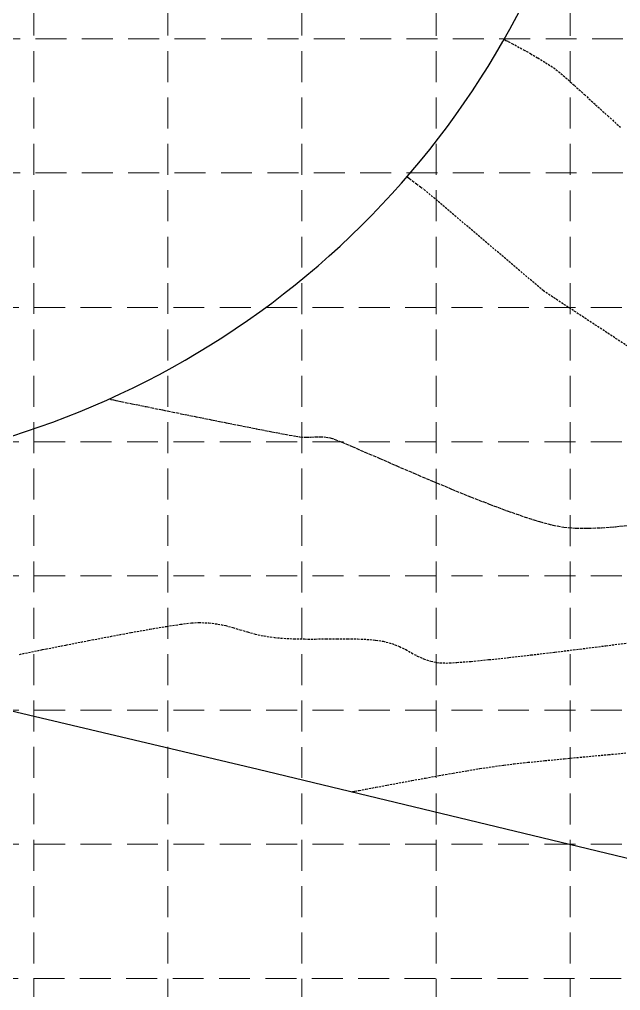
# Model space of a CAD drawing. Header units: inches. Extents: x 2507435 to 2508087, y 7097652 to 7098695.
# Drawn here: x 2507759.4 to 2507832.3, y 7097781.8 to 7097899.6 of the extents above; entities that cross this region are included whole.
import ezdxf

# ---------------------------------------------------------------- set-up
doc = ezdxf.new("R2010")
doc.units = ezdxf.units.IN
doc.header["$MEASUREMENT"] = 0
doc.linetypes.add('DASHED7', pattern=[0.5317999999999998, 0.4379999999999999, -0.0938])
doc.linetypes.add('HIDDEN', pattern=[0.375, 0.25, -0.125])
for name, color, linetype in [('CONT-MJR', 7, 'DASHED7'), ('CONT-MNR', 8, 'HIDDEN'), ('E-FENCE', 7, 'FENCE_LINE'), ('E-TANKS', 6, 'Continuous'), ('GRID', 254, 'HIDDEN')]:
    doc.layers.add(name, color=color, linetype=linetype)
doc.styles.get("Standard").update_dxf_attribs({"font": 'ARIAL.TTF'})
doc.linetypes.add('FENCE_LINE', pattern='A,0.75,-0.2,["x",Standard,S=0.1,R=0,X=-0.1,Y=-0.05],-0.075', length=1.025)

msp = doc.modelspace()

# ---------------------------------------------------------------- linework, layer by layer
at = {"layer": 'CONT-MJR', "color": 35, "elevation": 655}
for points in [[(2507770.345842558, 7097853.544278913), (2507770.359354675, 7097853.542874712)], [(2507770.359354675, 7097853.542874712), (2507770.406204988, 7097853.537869968)], [(2507770.406204988, 7097853.537869968), (2507770.441188536, 7097853.532467493)], [(2507770.441188536, 7097853.532467493), (2507770.489656397, 7097853.504376121)], [(2507770.854956265, 7097853.410052079), (2507771.727137777, 7097853.231830293)], [(2507771.727137777, 7097853.231830293), (2507773.06951473, 7097852.958299242)], [(2507774.793006357, 7097852.607959727), (2507776.808531896, 7097852.199312551)], [(2507791.61137598, 7097849.260235303), (2507792.756265295, 7097849.051155759)], [(2507792.756265295, 7097849.051155759), (2507793.391461642, 7097848.950275782)], [(2507794.728100453, 7097848.904093368), (2507795.265883007, 7097848.935242578)], [(2507795.265883007, 7097848.935242578), (2507795.800446334, 7097848.955201688)], [(2507795.800446334, 7097848.955201688), (2507796.39464444, 7097848.928457915)], [(2507796.39464444, 7097848.928457915), (2507797.11133133, 7097848.819498474)], [(2507797.11133133, 7097848.819498474), (2507797.624190859, 7097848.653059399)], [(2507797.624190859, 7097848.653059399), (2507798.531259818, 7097848.293103678)], [(2507807.281493641, 7097844.532050194), (2507809.534867726, 7097843.575879483)], [(2507811.842800756, 7097842.614487085), (2507814.156771234, 7097841.674772281)], [(2507818.608738541, 7097839.967972579), (2507820.649692373, 7097839.254686241)], [(2507825.450176618, 7097837.998072634), (2507826.857426516, 7097837.883113519)], [(2507826.857426516, 7097837.883113519), (2507828.38591618, 7097837.860692981)], [(2507828.38591618, 7097837.860692981), (2507830.015838211, 7097837.919886082)]]:
    msp.add_lwpolyline(points, dxfattribs=at)
at = {"layer": 'CONT-MJR', "color": 35, "extrusion": (0.4957962672614401, 0.8684388644974514, 0), "elevation": 7407395.085629694}
msp.add_lwpolyline([(1341243.916580794, 655.0000000000009), (1341243.856248902, 655.0000000000009)], dxfattribs=at)
at = {"layer": 'CONT-MJR', "color": 35, "extrusion": (-0.2016229941844028, -0.9794632041154565, 0), "elevation": -7457710.511856092}
msp.add_lwpolyline([(1025178.500500028, 655.0000000000009), (1025178.819966147, 655.0000000000009)], dxfattribs=at)
at = {"layer": 'CONT-MJR', "color": 35, "extrusion": (-0.1991993193377537, -0.9799589946397633, 0), "elevation": -7455151.537616681}
msp.add_lwpolyline([(1043627.297933658, 655), (1043629.056672172, 655)], dxfattribs=at)
at = {"layer": 'CONT-MJR', "color": 35, "extrusion": (-0.1981371825680629, -0.9801742992366155, 0), "elevation": -7454016.136898288}
msp.add_lwpolyline([(1051709.93888827, 655.0000000000009), (1051712.202239479, 655.0000000000009)], dxfattribs=at)
at = {"layer": 'CONT-MJR', "color": 35, "extrusion": (-0.1974455425443578, -0.9803138567465851, 0), "elevation": -7453272.215069083}
msp.add_lwpolyline([(1056971.339989261, 655), (1056973.719177368, 655)], dxfattribs=at)
at = {"layer": 'CONT-MJR', "color": 35, "extrusion": (-0.1965707957458535, -0.980489633937984, 0), "elevation": -7452326.181716793}
msp.add_lwpolyline([(1063623.352625759, 655), (1063625.756672272, 655)], dxfattribs=at)
at = {"layer": 'CONT-MJR', "color": 35, "extrusion": (-0.195416533198553, -0.9807203365652509, 0), "elevation": -7451069.033725582}
msp.add_lwpolyline([(1072397.092318905, 655.0000000000009), (1072399.430246909, 655.0000000000009)], dxfattribs=at)
at = {"layer": 'CONT-MJR', "color": 35, "extrusion": (-0.193812623238234, -0.9810385655383352, 0), "elevation": -7449305.512395337}
msp.add_lwpolyline([(1084581.793289268, 655.0000000000009), (1084583.974124666, 655.0000000000009)], dxfattribs=at)
at = {"layer": 'CONT-MJR', "color": 35, "extrusion": (0.191422387486386, 0.9815077531884361, 0), "elevation": 7446641.531032864}
msp.add_lwpolyline([(-1102726.132014695, 655), (-1102728.064788991, 655)], dxfattribs=at)
at = {"layer": 'CONT-MJR', "color": 35, "extrusion": (-0.1874678415283967, -0.9822707408819037, 0), "elevation": -7442139.931907076}
msp.add_lwpolyline([(1132710.250015807, 655), (1132711.843773468, 655)], dxfattribs=at)
at = {"layer": 'CONT-MJR', "color": 35, "extrusion": (-0.07215066870861628, -0.9973937442178488, 0), "elevation": -7260289.110585297}
msp.add_lwpolyline([(1989142.892279557, 655), (1989143.626977392, 655)], dxfattribs=at)
at = {"layer": 'CONT-MJR', "color": 35, "extrusion": (0.01130417152238344, -0.9999361058118628, 0), "elevation": -7069046.851050746}
msp.add_lwpolyline([(2587869.192149748, 655.0000000000009), (2587869.79604412, 655.0000000000009)], dxfattribs=at)
at = {"layer": 'CONT-MJR', "color": 35, "extrusion": (-0.3874921845998102, -0.9218729884718755, 0), "elevation": -7515066.949097552}
msp.add_lwpolyline([(-438489.014554909, 655), (-438487.6556292139, 655)], dxfattribs=at)
at = {"layer": 'CONT-MJR', "color": 35, "extrusion": (-0.3949397760610064, -0.9187070116663322, 0), "elevation": -7511272.395957272}
msp.add_lwpolyline([(-499289.1619972419, 655), (-499287.4749269285, 655)], dxfattribs=at)
at = {"layer": 'CONT-MJR', "color": 35, "extrusion": (-0.3974916312974506, -0.917605799376013, 0), "elevation": -7509855.705461661}
msp.add_lwpolyline([(-520161.7748677679, 655.0000000000009), (-520159.8148014047, 655.0000000000009)], dxfattribs=at)
at = {"layer": 'CONT-MJR', "color": 35, "extrusion": (0.3971936686767339, 0.9177348144007162, 0), "elevation": 7510024.202686517}
msp.add_lwpolyline([(517721.3776270263, 655.0000000000009), (517719.1997738276, 655.0000000000009)], dxfattribs=at)
at = {"layer": 'CONT-MJR', "color": 35, "extrusion": (-0.3948198499588434, -0.9187585570096619, 0), "elevation": -7511337.494750378}
msp.add_lwpolyline([(-498302.8544057021, 655.0000000000009), (-498300.5139718344, 655.0000000000009)], dxfattribs=at)
at = {"layer": 'CONT-MJR', "color": 35, "extrusion": (-0.3845314206190497, -0.9231119035938685, 0), "elevation": -7516435.457826307}
msp.add_lwpolyline([(-414355.0399821331, 655.0000000000009), (-414352.5398160955, 655.0000000000009)], dxfattribs=at)
at = {"layer": 'CONT-MJR', "color": 35, "extrusion": (0.3652150212172996, 0.9309231913951052, 0), "elevation": 7523436.824370445}
msp.add_lwpolyline([(257656.0396016901, 655.0000000000009), (257653.5995653388, 655.0000000000009)], dxfattribs=at)
at = {"layer": 'CONT-MJR', "color": 35, "extrusion": (-0.3503631637608235, -0.9366139297915159, 0), "elevation": -7526583.047329992}
msp.add_lwpolyline([(-137966.1527586034, 655.0000000000009), (-137963.8247119985, 655.0000000000009)], dxfattribs=at)
at = {"layer": 'CONT-MJR', "color": 35, "extrusion": (-0.3006088036904528, -0.953747527988301, 0), "elevation": -7523419.608589568}
msp.add_lwpolyline([(258154.7781437491, 655.0000000000009), (258156.7209066246, 655.0000000000009)], dxfattribs=at)
at = {"layer": 'CONT-MJR', "color": 35, "extrusion": (-0.2558837192074733, -0.966707568111759, 0), "elevation": -7503245.309254345}
msp.add_lwpolyline([(608109.6353552828, 655), (608111.3073554831, 655)], dxfattribs=at)
at = {"layer": 'CONT-MJR', "color": 35, "extrusion": (-0.1808303336691296, -0.9835143061618938, 0), "elevation": -7434316.126863308}
msp.add_lwpolyline([(1182976.440526643, 655.0000000000009), (1182977.794084695, 655.0000000000009)], dxfattribs=at)
at = {"layer": 'CONT-MJR', "color": 35, "extrusion": (0.07566806152764524, -0.9971330625672025, 0), "elevation": -6887726.22672231}
msp.add_lwpolyline([(3037719.860525904, 655), (3037721.576993911, 655)], dxfattribs=at)
at = {"layer": 'CONT-MJR', "color": 35, "extrusion": (0.1063347973580691, -0.9943303831578407, 0), "elevation": -6790926.249078361}
msp.add_lwpolyline([(3248360.453088786, 655), (3248362.236564983, 655)], dxfattribs=at)
at = {"layer": 'CONT-MNR', "color": 35}
for p, q in [((2507822.993253376, 7097866.630683556, 656), (2507808.433269621, 7097878.986942117, 656)), ((2507836.66103677, 7097857.660709682, 656), (2507822.993253376, 7097866.630683556, 656))]:
    msp.add_line(p, q, dxfattribs=at)
for points, elevation in [([(2507818.21784904, 7097897.139670456), (2507818.288150691, 7097897.101136932)], 657), ([(2507820.588689703, 7097895.869806109), (2507821.422670394, 7097895.403416358)], 657), ([(2507821.422670394, 7097895.403416358), (2507822.315109095, 7097894.885099566)], 657), ([(2507823.246980703, 7097894.318676943), (2507824.199260117, 7097893.707969703)], 657), ([(2507824.199260117, 7097893.707969703), (2507824.830632602, 7097893.231130385)], 657), ([(2507827.957876795, 7097890.44446045), (2507829.317985136, 7097889.19845091)], 657), ([(2507829.317985136, 7097889.19845091), (2507830.790265964, 7097887.861347136)], 657), ([(2507806.452892637, 7097880.457438734), (2507806.458836954, 7097880.454152712)], 656), ([(2507806.458836954, 7097880.454152712), (2507806.481398786, 7097880.441810641)], 656), ([(2507806.528766431, 7097880.415686652), (2507806.580327088, 7097880.38572738)], 656), ([(2507807.610183585, 7097879.608976832), (2507808.084888731, 7097879.250163831)], 656), ([(2507866.805006315, 7097859.104895967), (2507857.645928583, 7097856.694707851), (2507844.806487631, 7097855.314713322), (2507836.66103677, 7097857.660709682), (2507822.993253376, 7097866.630683556), (2507808.433269621, 7097878.986942117)], 656), ([(2507775.258868733, 7097825.620885743), (2507777.274010686, 7097825.958798611)], 654), ([(2507778.969809033, 7097826.214765545), (2507780.293142045, 7097826.376343467)], 654), ([(2507780.293142045, 7097826.376343467), (2507781.190887996, 7097826.431089299)], 654), ([(2507784.451793378, 7097826.056482601), (2507785.335425866, 7097825.820479523)], 654), ([(2507770.483040927, 7097824.748994517), (2507772.977504904, 7097825.213470018)], 654), ([(2507772.977504904, 7097825.213470018), (2507775.258868733, 7097825.620885743)], 654), ([(2507786.196573624, 7097825.558811401), (2507787.082746608, 7097825.289419459)], 654), ([(2507787.082746608, 7097825.289419459), (2507788.041454773, 7097825.030244923)], 654), ([(2507788.041454773, 7097825.030244923), (2507789.120208074, 7097824.79922902)], 654), ([(2507791.513206362, 7097824.512452723), (2507792.736256653, 7097824.454788473)], 654), ([(2507792.736256653, 7097824.454788473), (2507794.013766406, 7097824.430566449)], 654), ([(2507796.644560572, 7097824.439433955), (2507797.954043122, 7097824.451015926)], 654), ([(2507797.954043122, 7097824.451015926), (2507799.230381406, 7097824.453025002)], 654), ([(2507794.013766406, 7097824.430566449), (2507795.32383469, 7097824.42903287)], 654), ([(2507795.32383469, 7097824.42903287), (2507796.644560572, 7097824.439433955)], 654), ([(2507801.596021454, 7097824.385309348), (2507802.641521354, 7097824.294077058)], 654), ([(2507802.641521354, 7097824.294077058), (2507803.566273263, 7097824.150256753)], 654), ([(2507805.520289299, 7097823.527679935), (2507806.285524855, 7097823.145622782)], 654), ([(2507830.546944627, 7097823.609511897), (2507833.691139727, 7097824.016496111)], 654), ([(2507821.481662973, 7097822.492708723), (2507824.38218743, 7097822.838609263)], 654), ([(2507824.38218743, 7097822.838609263), (2507827.423954255, 7097823.213879967)], 654), ([(2507808.457646211, 7097822.01965536), (2507809.341465039, 7097821.735311735)], 654), ([(2507811.198334853, 7097821.51907142), (2507812.49236519, 7097821.582987026)], 654), ([(2507812.49236519, 7097821.582987026), (2507814.22773199, 7097821.721317501)], 654), ([(2507810.353516289, 7097807.873443083), (2507812.032513865, 7097808.169139363)], 653), ([(2507812.032513865, 7097808.169139363), (2507813.685504563, 7097808.451161767)], 653), ([(2507799.684688686, 7097805.898619788), (2507799.821005823, 7097805.922688195)], 653), ([(2507799.821005823, 7097805.922688195), (2507800.122827369, 7097805.976895736)], 653), ([(2507800.644828471, 7097806.072500854), (2507801.459773348, 7097806.224183696)], 653), ([(2507802.647417084, 7097806.447397097), (2507803.994023973, 7097806.701086948)], 653)]:
    msp.add_lwpolyline(points, dxfattribs=dict(at, elevation=elevation))
at = {"layer": 'CONT-MNR', "color": 35, "extrusion": (-0.4748026380657688, -0.8800922990719704, 0), "elevation": -7437523.317319405}
msp.add_lwpolyline([(-1162988.705465914, 657), (-1162988.525456928, 657)], dxfattribs=at)
at = {"layer": 'CONT-MNR', "color": 35, "extrusion": (-0.4692740637644695, -0.8830525766215626, 0), "elevation": -7444670.401888145}
msp.add_lwpolyline([(-1116323.435776986, 657), (-1116323.118800597, 657)], dxfattribs=at)
at = {"layer": 'CONT-MNR', "color": 35, "extrusion": (-0.4670041761434313, -0.8842551099454248, 0), "elevation": -7447513.392716905}
msp.add_lwpolyline([(-1097195.95497817, 657.0000000000009), (-1097195.450914678, 657.0000000000009)], dxfattribs=at)
at = {"layer": 'CONT-MNR', "color": 35, "extrusion": (-0.469627419086021, -0.8828647049478209, 0), "elevation": -7444223.060712735}
msp.add_lwpolyline([(-1119301.84247066, 657), (-1119301.094916287, 657)], dxfattribs=at)
at = {"layer": 'CONT-MNR', "color": 35, "extrusion": (-0.4770661820666209, -0.8788673722060558, 0), "elevation": -7434505.484842974}
msp.add_lwpolyline([(-1182125.253333088, 657), (-1182124.392568875, 657)], dxfattribs=at)
at = {"layer": 'CONT-MNR', "color": 35, "extrusion": (-0.5194091780704013, -0.8545256612508663, 0), "elevation": -7367919.247616275}
msp.add_lwpolyline([(-1543713.226181394, 657), (-1543712.135668083, 657)], dxfattribs=at)
at = {"layer": 'CONT-MNR', "color": 35, "extrusion": (-0.6490009981529994, -0.7607875553637891, 0), "elevation": -7027569.657818306}
msp.add_lwpolyline([(-2698617.86960945, 657), (-2698616.745033571, 657)], dxfattribs=at)
at = {"layer": 'CONT-MNR', "color": 35, "extrusion": (-0.6673232517073243, -0.7447682040277788, 0), "elevation": -6959815.042187608}
msp.add_lwpolyline([(-2868839.871900001, 657), (-2868838.459716197, 657)], dxfattribs=at)
at = {"layer": 'CONT-MNR', "color": 35, "extrusion": (-0.6744626528430758, -0.7383089664360583, 0), "elevation": -6931872.455269585}
msp.add_lwpolyline([(-2935711.803512482, 657), (-2935710.151180847, 657)], dxfattribs=at)
at = {"layer": 'CONT-MNR', "color": 35, "extrusion": (-0.665490553518651, -0.7464062721986193, 0), "elevation": -6966845.719817159}
msp.add_lwpolyline([(-2851716.690193882, 657), (-2851714.604937124, 657)], dxfattribs=at)
at = {"layer": 'CONT-MNR', "color": 35, "extrusion": (-0.4829372581200733, -0.8756549575714544, 0), "elevation": -7426407.383143439}
msp.add_lwpolyline([(-1231857.740965453, 656.0000000000009), (-1231857.686871492, 656.0000000000009)], dxfattribs=at)
at = {"layer": 'CONT-MNR', "color": 35, "extrusion": (0.5996173801206266, 0.8002868219940126, 0), "elevation": 7184064.548332394}
msp.add_lwpolyline([(2249047.882953797, 656.0000000000009), (2249047.680082499, 656.0000000000009)], dxfattribs=at)
at = {"layer": 'CONT-MNR', "color": 35, "extrusion": (-0.6023470148755723, -0.7982343475887812, 0), "elevation": -7176341.727202487}
msp.add_lwpolyline([(-2273569.509890403, 656), (-2273569.031719655, 656)], dxfattribs=at)
at = {"layer": 'CONT-MNR', "color": 35, "extrusion": (-0.6028592414742422, -0.7978475637420355, 0), "elevation": -7174880.947395044}
msp.add_lwpolyline([(-2278174.73392402, 656), (-2278174.125024554, 656)], dxfattribs=at)
at = {"layer": 'CONT-MNR', "color": 35, "extrusion": (0.60283395959885, 0.7978666662759965, 0), "elevation": 7174953.13268527}
msp.add_lwpolyline([(2277946.176780616, 656.0000000000009), (2277945.740140129, 656.0000000000009)], dxfattribs=at)
at = {"layer": 'CONT-MNR', "color": 35, "extrusion": (0.1492511944115575, -0.9887993127863326, 0), "elevation": -6644036.676872806}
msp.add_lwpolyline([(3539047.447239, 654.0000000000009), (3539049.162246611, 654.0000000000009)], dxfattribs=at)
at = {"layer": 'CONT-MNR', "color": 35, "extrusion": (-0.04151313286635444, -0.9991379583419001, 0), "elevation": -7195813.662800817}
msp.add_lwpolyline([(2210966.367335919, 654.0000000000009), (2210967.60454885, 654.0000000000009)], dxfattribs=at)
at = {"layer": 'CONT-MNR', "color": 35, "extrusion": (-0.1212584347281623, -0.9926209709689172, 0), "elevation": -7349541.084556093}
msp.add_lwpolyline([(1628606.110923509, 654), (1628607.190017988, 654)], dxfattribs=at)
at = {"layer": 'CONT-MNR', "color": 35, "extrusion": (-0.1977678085682859, -0.9802488938499742, 0), "elevation": -7453595.175999391}
msp.add_lwpolyline([(1054530.457253306, 654), (1054531.43009518, 654)], dxfattribs=at)
at = {"layer": 'CONT-MNR', "color": 35, "extrusion": (-0.2907341625622032, -0.9568038705603436, 0), "elevation": -7520326.086978772}
msp.add_lwpolyline([(335878.2695404403, 654.0000000000009), (335879.1695658106, 654.0000000000009)], dxfattribs=at)
at = {"layer": 'CONT-MNR', "color": 35, "extrusion": (-0.1883558960345125, 0.9821008382182739, 0), "elevation": 6498426.279131852}
msp.add_lwpolyline([(-3799797.931125723, 654.0000000000009), (-3799800.633946342, 654.0000000000009)], dxfattribs=at)
at = {"layer": 'CONT-MNR', "color": 35, "extrusion": (-0.14676437864811, -0.9891714801590441, 0), "elevation": -7389019.97457077}
msp.add_lwpolyline([(1438925.629550975, 654), (1438926.889502778, 654)], dxfattribs=at)
at = {"layer": 'CONT-MNR', "color": 35, "extrusion": (-0.08848141151828173, -0.9960778281920207, 0), "elevation": -7291878.558134068}
msp.add_lwpolyline([(1869928.841256976, 654.0000000000009), (1869929.992462098, 654.0000000000009)], dxfattribs=at)
at = {"layer": 'CONT-MNR', "color": 35, "extrusion": (-0.01499684302877917, -0.9998875410260748, 0), "elevation": -7134635.310375642}
msp.add_lwpolyline([(2401072.246685301, 654.0000000000009), (2401073.46811575, 654.0000000000009)], dxfattribs=at)
at = {"layer": 'CONT-MNR', "color": 35, "extrusion": (0.1954426179873619, -0.9807151385974656, 0), "elevation": -6470818.982298412}
msp.add_lwpolyline([(3846617.54083161, 654.0000000000009), (3846620.411220715, 654.0000000000009)], dxfattribs=at)
at = {"layer": 'CONT-MNR', "color": 35, "extrusion": (0.1923578648182389, -0.9813248452182225, 0), "elevation": -6482882.408639209}
msp.add_lwpolyline([(3826254.378037306, 654.0000000000009), (3826257.19188544, 654.0000000000009)], dxfattribs=at)
at = {"layer": 'CONT-MNR', "color": 35, "extrusion": (-0.04312686223575696, -0.9990696040585452, 0), "elevation": -7199374.212254328}
msp.add_lwpolyline([(2199360.307743062, 654.0000000000009), (2199361.453155709, 654.0000000000009)], dxfattribs=at)
at = {"layer": 'CONT-MNR', "color": 35, "extrusion": (-0.2530538603125855, -0.9674521919872313, 0), "elevation": -7501414.905856922}
msp.add_lwpolyline([(630048.2562220965, 654.0000000000009), (630049.35983858, 654.0000000000009)], dxfattribs=at)
at = {"layer": 'CONT-MNR', "color": 35, "extrusion": (0.3611870220262862, 0.9324933968236897, 0), "elevation": 7524460.379075741}
msp.add_lwpolyline([(225130.6051268377, 654.0000000000009), (225129.6546430555, 654.0000000000009)], dxfattribs=at)
at = {"layer": 'CONT-MNR', "color": 35, "extrusion": (0.1256792021359746, -0.9920709340316674, 0), "elevation": -6726362.355648264}
msp.add_lwpolyline([(3379991.453295161, 654), (3379994.601245842, 654)], dxfattribs=at)
at = {"layer": 'CONT-MNR', "color": 35, "extrusion": (0.197841246898793, -0.980234074609494, 0), "elevation": -6461389.284152623}
msp.add_lwpolyline([(3862433.318084436, 654.0000000000009), (3862436.190507821, 654.0000000000009)], dxfattribs=at)
at = {"layer": 'CONT-MNR', "color": 35, "extrusion": (-0.4895928286209987, -0.871951181066285, 0), "elevation": -7416759.247789033}
msp.add_lwpolyline([(-1288358.658368203, 654), (-1288357.850475143, 654)], dxfattribs=at)
at = {"layer": 'CONT-MNR', "color": 35, "extrusion": (0.4786386406929957, 0.8780119883210942, 0), "elevation": 7432306.794350829}
msp.add_lwpolyline([(1195407.631392606, 654.0000000000009), (1195406.829646032, 654.0000000000009)], dxfattribs=at)
at = {"layer": 'CONT-MNR', "color": 35, "extrusion": (-0.4133381175726981, -0.9105776191854589, 0), "elevation": -7499690.703176283}
msp.add_lwpolyline([(-650246.9764705333, 654.0000000000009), (-650246.1377337482, 654.0000000000009)], dxfattribs=at)
at = {"layer": 'CONT-MNR', "color": 35, "extrusion": (0.1060979846737778, -0.9943556796479633, 0), "elevation": -6791685.284232649}
msp.add_lwpolyline([(3246726.027406048, 654.0000000000009), (3246728.479228185, 654.0000000000009)], dxfattribs=at)
at = {"layer": 'CONT-MNR', "color": 35, "extrusion": (0.1131956667449816, -0.9935727155222003, 0), "elevation": -6768328.243680931}
msp.add_lwpolyline([(3295143.032356046, 654), (3295145.749080479, 654)], dxfattribs=at)
at = {"layer": 'CONT-MNR', "color": 35, "extrusion": (-0.1817846172565459, -0.9833383715328571, 0), "elevation": -7435441.627922575}
msp.add_lwpolyline([(1175750.346442282, 654.0000000000009), (1175751.428668694, 654.0000000000009)], dxfattribs=at)
at = {"layer": 'CONT-MNR', "color": 35, "extrusion": (-0.02460314133458737, -0.9996972969036529, 0), "elevation": -7157373.019873373}
msp.add_lwpolyline([(2332422.577203599, 654.0000000000009), (2332423.370118673, 654.0000000000009)], dxfattribs=at)
at = {"layer": 'CONT-MNR', "color": 35, "extrusion": (0.09580981461505016, -0.9953996581390963, 0), "elevation": -6824896.098683711}
msp.add_lwpolyline([(3176318.408250893, 654.0000000000009), (3176320.534717809, 654.0000000000009)], dxfattribs=at)
at = {"layer": 'CONT-MNR', "color": 35, "extrusion": (0.09210122215845151, -0.995749649699622, 0), "elevation": -6836667.947552324}
msp.add_lwpolyline([(3150885.956883971, 653.0000000000009), (3150888.739203609, 653.0000000000009)], dxfattribs=at)
at = {"layer": 'CONT-MNR', "color": 35, "extrusion": (0.09052669670664948, -0.9958940290931473, 0), "elevation": -6841641.368672785}
msp.add_lwpolyline([(3140075.135151164, 653.0000000000009), (3140078.027531155, 653.0000000000009)], dxfattribs=at)
at = {"layer": 'CONT-MNR', "color": 35, "extrusion": (0.1402198843082266, -0.9901203886622008, 0), "elevation": -6676039.57084596}
msp.add_lwpolyline([(3478294.4840338, 653), (3478295.88790352, 653)], dxfattribs=at)
at = {"layer": 'CONT-MNR', "color": 35, "extrusion": (0.1209956861214769, -0.9926530330080059, 0), "elevation": -6742226.590747619}
msp.add_lwpolyline([(3348197.609807912, 653.0000000000009), (3348198.867439681, 653.0000000000009)], dxfattribs=at)
at = {"layer": 'CONT-MNR', "color": 35, "extrusion": (0.1082170528573011, -0.9941272903762778, 0), "elevation": -6784737.093167685}
msp.add_lwpolyline([(3261195.736766363, 653), (3261197.429124244, 653)], dxfattribs=at)
at = {"layer": 'CONT-MNR', "color": 35, "extrusion": (0.1013631617804803, -0.9948494908446524, 0), "elevation": -6807051.467231045}
msp.add_lwpolyline([(3214360.965666401, 653.0000000000009), (3214363.027931033, 653.0000000000009)], dxfattribs=at)
at = {"layer": 'CONT-MNR', "color": 35, "extrusion": (0.09709797071658252, -0.9952748284181219, 0), "elevation": -6820766.777322794}
msp.add_lwpolyline([(3185156.184903947, 653.0000000000009), (3185158.552152886, 653.0000000000009)], dxfattribs=at)
at = {"layer": 'CONT-MNR', "color": 35, "extrusion": (0.09419581053936774, -0.995553689801224, 0), "elevation": -6830024.193764589}
msp.add_lwpolyline([(3165258.906562509, 653.0000000000009), (3165261.513835495, 653.0000000000009)], dxfattribs=at)
at = {"layer": 'CONT-MNR', "color": 35, "extrusion": (0.1613687718720322, -0.9868941784530457, 0), "elevation": -6600103.025712632}
msp.add_lwpolyline([(3620311.359616236, 653), (3620312.976968447, 653)], dxfattribs=at)
at = {"layer": 'CONT-MNR', "color": 35, "extrusion": (0.152392424020062, -0.9883200640993229, 0), "elevation": -6632734.711591981}
msp.add_lwpolyline([(3560176.434795061, 653.0000000000009), (3560177.961114299, 653.0000000000009)], dxfattribs=at)
at = {"layer": 'CONT-MNR', "color": 35, "extrusion": (0.1844777103737859, -0.982836697714959, 0), "elevation": -6513350.960231626}
msp.add_lwpolyline([(3774148.924895141, 653), (3774150.425390298, 653)], dxfattribs=at)
at = {"layer": 'CONT-MNR', "color": 35, "extrusion": (0.1829644350609993, -0.983119532662641, 0), "elevation": -6519153.468202032}
msp.add_lwpolyline([(3764118.784344279, 653.0000000000009), (3764120.383385013, 653.0000000000009)], dxfattribs=at)
at = {"layer": 'CONT-MNR', "color": 35, "extrusion": (0.1806602636520094, -0.9835455602752657, 0), "elevation": -6527955.747371048}
msp.add_lwpolyline([(3748834.213852417, 653.0000000000009), (3748835.879790816, 653.0000000000009)], dxfattribs=at)
at = {"layer": 'CONT-MNR', "color": 35, "extrusion": (0.17752881065871, -0.9841156036696624, 0), "elevation": -6539854.890687379}
msp.add_lwpolyline([(3728038.988797462, 653.0000000000009), (3728040.689996091, 653.0000000000009)], dxfattribs=at)
at = {"layer": 'CONT-MNR', "color": 35, "extrusion": (0.1801545201349333, -0.9836383221870486, 0), "elevation": -6529882.434600637}
msp.add_lwpolyline([(3745470.1349769, 653), (3745470.665660884, 653)], dxfattribs=at)
at = {"layer": 'CONT-MNR', "color": 35, "extrusion": (0.1847123653752013, -0.9827926241468737, 0), "elevation": -6512449.665225392}
msp.add_lwpolyline([(3775701.354133806, 653), (3775702.562571586, 653)], dxfattribs=at)
at = {"layer": 'E-FENCE'}
for p, q in [((2507788.379314817, 7097808.627094389), (2507737.700456602, 7097820.564379088)), ((2507841.621101274, 7097795.777554879), (2507788.379314817, 7097808.627094389))]:
    msp.add_line(p, q, dxfattribs=at)
at = {"layer": 'E-TANKS', "color": 7}
msp.add_arc((2507727.375578447, 7097948.811604179), 104.5098409779485, 182.7264673964793, 8.895052481728515, dxfattribs=at)
at = {"layer": 'GRID', "color": 252, "linetype": 'HIDDEN', "lineweight": 0, "ltscale": 15}
for p, q in [((2507761.164772011, 7097734.465102509), (2507761.164772011, 7098678.232320917)), ((2507777.435866571, 7097734.462544353), (2507777.435866571, 7098678.232320917)), ((2507793.706961131, 7097734.459986196), (2507793.706961131, 7098678.232320917)), ((2507809.97805569, 7097734.45742804), (2507809.97805569, 7098678.232320917)), ((2507826.249150249, 7097734.454869883), (2507826.249150249, 7098678.232320917)), ((2507452.013975376, 7097897.21978205), (2508070.315568645, 7097897.21978205)), ((2507452.013975376, 7097880.94868749), (2508070.315568645, 7097880.94868749)), ((2507451.859497611, 7097864.623191918), (2508070.16109088, 7097864.623191918)), ((2507451.859497611, 7097848.352097359), (2508070.16109088, 7097848.352097359)), ((2507451.859497611, 7097832.0810028), (2508070.16109088, 7097832.0810028)), ((2507451.859497611, 7097815.80990824), (2508070.16109088, 7097815.80990824)), ((2507451.859497611, 7097799.538813679), (2508070.16109088, 7097799.538813679)), ((2507451.77476121, 7097783.280482916), (2508069.643721474, 7097783.24573622))]:
    msp.add_line(p, q, dxfattribs=at)

doc.saveas('drawing.dxf')
